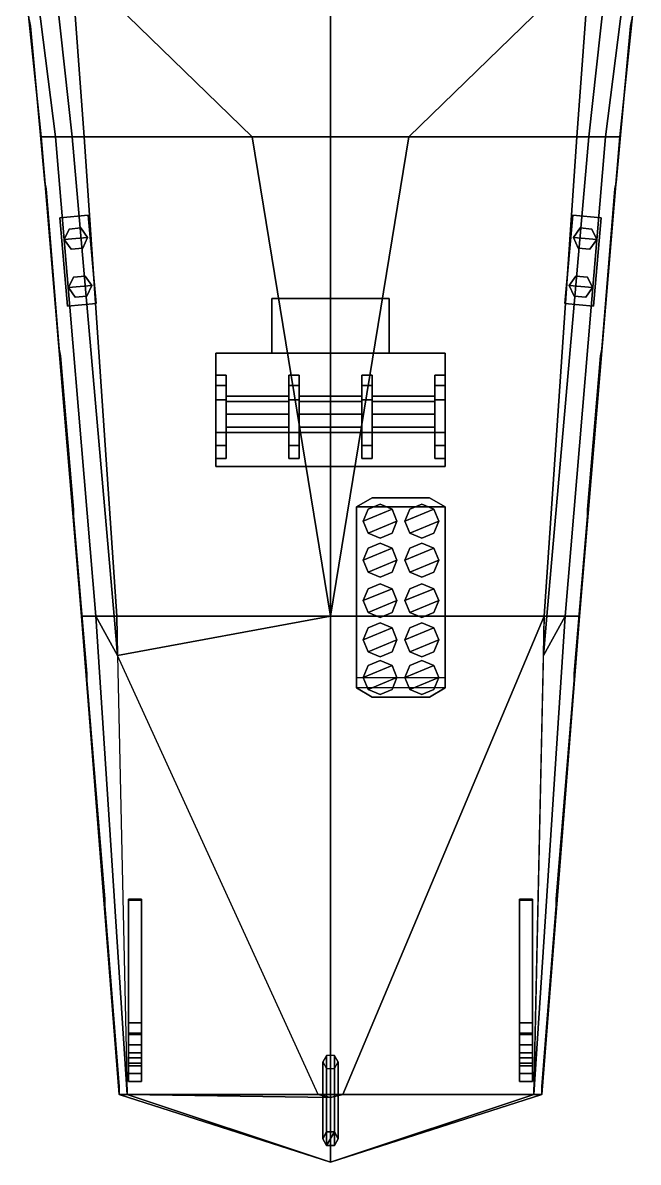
# Model space of a CAD drawing. Header units: millimetres. Extents: x -3 to 2.7, y -37.1 to 19.1.
# Drawn here: x -2.36 to 2.36, y -19.15 to -10.41 of the extents above; entities that cross this region are included whole.
import ezdxf

# ---------------------------------------------------------------- set-up
doc = ezdxf.new("R2010")
doc.units = ezdxf.units.MM
doc.layers.add('railings', color=6, linetype='Continuous')

msp = doc.modelspace()

# ---------------------------------------------------------------- linework, layer by layer
for points in [[(-2.36, -9.93, 1.54), (-2.28, -9.93, 0.87), (-2.11, -11.28, 0.87), (-2.22, -11.28, 1.57)], [(-2.36, -9.93, 1.54), (-2.22, -11.28, 1.57), (2.22, -11.28, 1.57), (2.36, -9.93, 1.54)], [(-2.28, -9.93, 0.87), (-2.1298, -9.93), (-1.9815, -11.28), (-2.11, -11.28, 0.87)], [(-2.1298, -9.93), (-1.99, -9.93, -0.81), (-1.89, -11.28, -0.62), (-1.9815, -11.28)], [(-0.6, -11.28, -1.36), (-1.89, -11.28, -0.62), (-1.99, -9.93, -0.81)], [(0, -11.28, -1.57), (-0.6, -11.28, -1.36), (-1.99, -9.93, -0.81), (0, -9.93, -1.57)], [(0, -9.93, -1.57), (1.99, -9.93, -0.81), (0.6, -11.28, -1.36), (0, -11.28, -1.57)], [(1.99, -9.93, -0.81), (1.99, -9.93, -0.81), (1.89, -11.28, -0.62), (0.6, -11.28, -1.36)], [(1.9815, -11.28), (1.89, -11.28, -0.62), (1.99, -9.93, -0.81), (2.1298, -9.93)], [(2.11, -11.28, 0.87), (1.9815, -11.28), (2.1298, -9.93), (2.28, -9.93, 0.87)], [(2.22, -11.28, 1.57), (2.11, -11.28, 0.87), (2.28, -9.93, 0.87), (2.36, -9.93, 1.54)], [(-2.22, -11.28, 1.57), (-2.11, -11.28, 0.87), (-1.8, -14.96, 0.87), (-1.91, -14.96, 1.62)], [(-2.22, -11.28, 1.57), (-1.91, -14.96, 1.62), (1.91, -14.96, 1.62), (2.22, -11.28, 1.57)], [(-2.11, -11.28, 0.87), (-1.9815, -11.28), (-1.658, -14.96), (-1.8, -14.96, 0.87)], [(-1.9815, -11.28), (-1.89, -11.28, -0.62), (-1.64, -14.96, -0.11), (-1.658, -14.96)], [(0, -14.96, -0.9), (-1.64, -14.96, -0.11), (-1.89, -11.28, -0.62), (-0.6, -11.28, -1.36)], [(0, -14.96, -0.9), (0, -14.96, -0.9), (-0.6, -11.28, -1.36), (0, -11.28, -1.57)], [(0.6, -11.28, -1.36), (1.89, -11.28, -0.62), (1.64, -14.96, -0.11), (0, -14.96, -0.9)], [(0, -11.28, -1.57), (0.6, -11.28, -1.36), (0, -14.96, -0.9)], [(1.658, -14.96), (1.64, -14.96, -0.11), (1.89, -11.28, -0.62), (1.9815, -11.28)], [(1.8, -14.96, 0.87), (1.658, -14.96), (1.9815, -11.28), (2.11, -11.28, 0.87)], [(1.91, -14.96, 1.62), (1.8, -14.96, 0.87), (2.11, -11.28, 0.87), (2.22, -11.28, 1.57)], [(-1.7982, -12.5599, 1.61), (-1.8575, -11.8825, 1.61), (-2.0766, -11.9016, 1.61), (-2.0174, -12.5791, 1.61)], [(-1.8575, -11.8825, 1.61), (-1.8575, -11.8825, 1.54), (-2.0766, -11.9016, 1.54), (-2.0766, -11.9016, 1.61)], [(-1.7982, -12.5599, 1.54), (-1.8575, -11.8825, 1.54), (-1.8575, -11.8825, 1.61), (-1.7982, -12.5599, 1.61)], [(2.0174, -12.5791, 1.61), (2.0766, -11.9016, 1.61), (1.8575, -11.8825, 1.61), (1.7982, -12.5599, 1.61)], [(1.8575, -11.8825, 1.61), (1.8575, -11.8825, 1.54), (1.7982, -12.5599, 1.54), (1.7982, -12.5599, 1.61)], [(2.0766, -11.9016, 1.61), (2.0766, -11.9016, 1.54), (1.8575, -11.8825, 1.54), (1.8575, -11.8825, 1.61)], [(-2.0766, -11.9016, 1.61), (-2.0766, -11.9016, 1.54), (-2.0174, -12.5791, 1.54), (-2.0174, -12.5791, 1.61)], [(-2.0419, -12.0693, 1.8), (-1.8626, -12.0536, 1.8), (-1.9142, -11.9798, 1.8), (-2.0039, -11.9877, 1.8)], [(-1.9142, -11.9798, 1.61), (-2.0039, -11.9877, 1.61), (-2.0039, -11.9877, 1.8), (-1.9142, -11.9798, 1.8)], [(-1.8626, -12.0536, 1.61), (-1.9142, -11.9798, 1.61), (-1.9142, -11.9798, 1.8), (-1.8626, -12.0536, 1.8)], [(1.9142, -11.9798, 1.61), (1.8626, -12.0536, 1.61), (1.8626, -12.0536, 1.8), (1.9142, -11.9798, 1.8)], [(1.8626, -12.0536, 1.8), (2.0419, -12.0693, 1.8), (2.0039, -11.9877, 1.8), (1.9142, -11.9798, 1.8)], [(2.0039, -11.9877, 1.61), (1.9142, -11.9798, 1.61), (1.9142, -11.9798, 1.8), (2.0039, -11.9877, 1.8)], [(2.0174, -12.5791, 1.54), (2.0766, -11.9016, 1.54), (2.0766, -11.9016, 1.61), (2.0174, -12.5791, 1.61)], [(-2.0039, -11.9877, 1.61), (-2.0419, -12.0693, 1.61), (-2.0419, -12.0693, 1.8), (-2.0039, -11.9877, 1.8)], [(-1.9903, -12.143, 1.8), (-1.9006, -12.1351, 1.8), (-1.8626, -12.0536, 1.8), (-2.0419, -12.0693, 1.8)], [(-1.9006, -12.1351, 1.61), (-1.8626, -12.0536, 1.61), (-1.8626, -12.0536, 1.8), (-1.9006, -12.1351, 1.8)], [(1.8626, -12.0536, 1.61), (1.9006, -12.1351, 1.61), (1.9006, -12.1351, 1.8), (1.8626, -12.0536, 1.8)], [(1.9006, -12.1351, 1.8), (1.9903, -12.143, 1.8), (2.0419, -12.0693, 1.8), (1.8626, -12.0536, 1.8)], [(2.0419, -12.0693, 1.61), (2.0039, -11.9877, 1.61), (2.0039, -11.9877, 1.8), (2.0419, -12.0693, 1.8)], [(-2.0419, -12.0693, 1.61), (-1.9903, -12.143, 1.61), (-1.9903, -12.143, 1.8), (-2.0419, -12.0693, 1.8)], [(-1.9903, -12.143, 1.61), (-1.9006, -12.1351, 1.61), (-1.9006, -12.1351, 1.8), (-1.9903, -12.143, 1.8)], [(1.9006, -12.1351, 1.61), (1.9903, -12.143, 1.61), (1.9903, -12.143, 1.8), (1.9006, -12.1351, 1.8)], [(1.9903, -12.143, 1.61), (2.0419, -12.0693, 1.61), (2.0419, -12.0693, 1.8), (1.9903, -12.143, 1.8)], [(-2.0097, -12.4378, 1.8), (-1.8303, -12.4222, 1.8), (-1.882, -12.3484, 1.8), (-1.9716, -12.3563, 1.8)], [(-1.9716, -12.3563, 1.61), (-2.0097, -12.4378, 1.61), (-2.0097, -12.4378, 1.8), (-1.9716, -12.3563, 1.8)], [(-1.882, -12.3484, 1.61), (-1.9716, -12.3563, 1.61), (-1.9716, -12.3563, 1.8), (-1.882, -12.3484, 1.8)], [(-1.8303, -12.4222, 1.61), (-1.882, -12.3484, 1.61), (-1.882, -12.3484, 1.8), (-1.8303, -12.4222, 1.8)], [(1.882, -12.3484, 1.61), (1.8303, -12.4222, 1.61), (1.8303, -12.4222, 1.8), (1.882, -12.3484, 1.8)], [(1.8303, -12.4222, 1.8), (2.0097, -12.4378, 1.8), (1.9716, -12.3563, 1.8), (1.882, -12.3484, 1.8)], [(1.9716, -12.3563, 1.61), (1.882, -12.3484, 1.61), (1.882, -12.3484, 1.8), (1.9716, -12.3563, 1.8)], [(2.0097, -12.4378, 1.61), (1.9716, -12.3563, 1.61), (1.9716, -12.3563, 1.8), (2.0097, -12.4378, 1.8)], [(-1.958, -12.5116, 1.8), (-1.8684, -12.5037, 1.8), (-1.8303, -12.4222, 1.8), (-2.0097, -12.4378, 1.8)], [(-2.0097, -12.4378, 1.61), (-1.958, -12.5116, 1.61), (-1.958, -12.5116, 1.8), (-2.0097, -12.4378, 1.8)], [(-1.958, -12.5116, 1.61), (-1.8684, -12.5037, 1.61), (-1.8684, -12.5037, 1.8), (-1.958, -12.5116, 1.8)], [(-1.8684, -12.5037, 1.61), (-1.8303, -12.4222, 1.61), (-1.8303, -12.4222, 1.8), (-1.8684, -12.5037, 1.8)], [(1.8303, -12.4222, 1.61), (1.8684, -12.5037, 1.61), (1.8684, -12.5037, 1.8), (1.8303, -12.4222, 1.8)], [(1.8684, -12.5037, 1.8), (1.958, -12.5116, 1.8), (2.0097, -12.4378, 1.8), (1.8303, -12.4222, 1.8)], [(1.8684, -12.5037, 1.61), (1.958, -12.5116, 1.61), (1.958, -12.5116, 1.8), (1.8684, -12.5037, 1.8)], [(1.958, -12.5116, 1.61), (2.0097, -12.4378, 1.61), (2.0097, -12.4378, 1.8), (1.958, -12.5116, 1.8)], [(-2.0174, -12.5791, 1.61), (-2.0174, -12.5791, 1.54), (-1.7982, -12.5599, 1.54), (-1.7982, -12.5599, 1.61)], [(-0.45, -12.52, 1.83), (-0.45, -12.52, 1.58), (-0.45, -12.94, 1.59), (-0.45, -12.94, 1.83)], [(0.45, -12.52, 1.83), (0.45, -12.52, 1.58), (-0.45, -12.52, 1.58), (-0.45, -12.52, 1.83)], [(0.45, -12.94, 1.83), (0.45, -12.52, 1.83), (-0.45, -12.52, 1.83), (-0.45, -12.94, 1.83)], [(0.45, -12.94, 1.59), (0.45, -12.52, 1.58), (0.45, -12.52, 1.83), (0.45, -12.94, 1.83)], [(1.7982, -12.5599, 1.61), (1.7982, -12.5599, 1.54), (2.0174, -12.5791, 1.54), (2.0174, -12.5791, 1.61)], [(-0.88, -12.94, 1.83), (-0.88, -12.94, 1.59), (-0.88, -13.81, 1.6), (-0.88, -13.81, 1.83)], [(0.88, -13.81, 1.83), (0.88, -12.94, 1.83), (-0.88, -12.94, 1.83), (-0.88, -13.81, 1.83)], [(-0.45, -12.94, 1.83), (-0.45, -12.94, 1.59), (-0.88, -12.94, 1.59), (-0.88, -12.94, 1.83)], [(0.88, -12.94, 1.83), (0.88, -12.94, 1.59), (0.45, -12.94, 1.59), (0.45, -12.94, 1.83)], [(0.88, -13.81, 1.6), (0.88, -12.94, 1.59), (0.88, -12.94, 1.83), (0.88, -13.81, 1.83)], [(-0.88, -13.11, 2.3), (-0.88, -13.11, 1.83), (-0.88, -13.75, 1.83), (-0.88, -13.75, 2.3)], [(-0.8, -13.11, 2.3), (-0.8, -13.11, 1.83), (-0.88, -13.11, 1.83), (-0.88, -13.11, 2.3)], [(-0.88, -13.19, 2.47), (-0.88, -13.11, 2.3), (-0.88, -13.75, 2.3), (-0.88, -13.65, 2.47)], [(-0.8, -13.19, 2.47), (-0.8, -13.11, 2.3), (-0.88, -13.11, 2.3), (-0.88, -13.19, 2.47)], [(-0.8, -13.75, 1.83), (-0.8, -13.11, 1.83), (-0.8, -13.11, 2.3), (-0.8, -13.75, 2.3)], [(-0.8, -13.75, 2.3), (-0.8, -13.11, 2.3), (-0.8, -13.19, 2.47), (-0.8, -13.65, 2.47)], [(-0.32, -13.11, 2.3), (-0.32, -13.11, 1.83), (-0.32, -13.75, 1.83), (-0.32, -13.75, 2.3)], [(-0.24, -13.11, 2.3), (-0.24, -13.11, 1.83), (-0.32, -13.11, 1.83), (-0.32, -13.11, 2.3)], [(-0.32, -13.19, 2.47), (-0.32, -13.11, 2.3), (-0.32, -13.75, 2.3), (-0.32, -13.65, 2.47)], [(-0.24, -13.19, 2.47), (-0.24, -13.11, 2.3), (-0.32, -13.11, 2.3), (-0.32, -13.19, 2.47)], [(-0.24, -13.75, 1.83), (-0.24, -13.11, 1.83), (-0.24, -13.11, 2.3), (-0.24, -13.75, 2.3)], [(-0.24, -13.75, 2.3), (-0.24, -13.11, 2.3), (-0.24, -13.19, 2.47), (-0.24, -13.65, 2.47)], [(0.32, -13.11, 2.3), (0.32, -13.11, 1.83), (0.24, -13.11, 1.83), (0.24, -13.11, 2.3)], [(0.24, -13.11, 2.3), (0.24, -13.11, 1.83), (0.24, -13.75, 1.83), (0.24, -13.75, 2.3)], [(0.32, -13.19, 2.47), (0.32, -13.11, 2.3), (0.24, -13.11, 2.3), (0.24, -13.19, 2.47)], [(0.24, -13.19, 2.47), (0.24, -13.11, 2.3), (0.24, -13.75, 2.3), (0.24, -13.65, 2.47)], [(0.32, -13.75, 1.83), (0.32, -13.11, 1.83), (0.32, -13.11, 2.3), (0.32, -13.75, 2.3)], [(0.32, -13.75, 2.3), (0.32, -13.11, 2.3), (0.32, -13.19, 2.47), (0.32, -13.65, 2.47)], [(0.8, -13.11, 2.3), (0.8, -13.11, 1.83), (0.8, -13.75, 1.83), (0.8, -13.75, 2.3)], [(0.88, -13.11, 2.3), (0.88, -13.11, 1.83), (0.8, -13.11, 1.83), (0.8, -13.11, 2.3)], [(0.8, -13.19, 2.47), (0.8, -13.11, 2.3), (0.8, -13.75, 2.3), (0.8, -13.65, 2.47)], [(0.88, -13.19, 2.47), (0.88, -13.11, 2.3), (0.8, -13.11, 2.3), (0.8, -13.19, 2.47)], [(0.88, -13.75, 1.83), (0.88, -13.11, 1.83), (0.88, -13.11, 2.3), (0.88, -13.75, 2.3)], [(0.88, -13.75, 2.3), (0.88, -13.11, 2.3), (0.88, -13.19, 2.47), (0.88, -13.65, 2.47)], [(-0.88, -13.19, 2.47), (-0.88, -13.3, 2.56), (-0.8, -13.3, 2.56), (-0.8, -13.19, 2.47)], [(-0.88, -13.65, 2.47), (-0.88, -13.55, 2.56), (-0.88, -13.3, 2.56), (-0.88, -13.19, 2.47)], [(-0.8, -13.3, 2.56), (-0.8, -13.55, 2.56), (-0.8, -13.65, 2.47), (-0.8, -13.19, 2.47)], [(-0.32, -13.65, 2.47), (-0.32, -13.55, 2.56), (-0.32, -13.3, 2.56), (-0.32, -13.19, 2.47)], [(-0.32, -13.19, 2.47), (-0.32, -13.3, 2.56), (-0.24, -13.3, 2.56), (-0.24, -13.19, 2.47)], [(-0.24, -13.3, 2.56), (-0.24, -13.55, 2.56), (-0.24, -13.65, 2.47), (-0.24, -13.19, 2.47)], [(0.24, -13.19, 2.47), (0.24, -13.3, 2.56), (0.32, -13.3, 2.56), (0.32, -13.19, 2.47)], [(0.24, -13.65, 2.47), (0.24, -13.55, 2.56), (0.24, -13.3, 2.56), (0.24, -13.19, 2.47)], [(0.32, -13.3, 2.56), (0.32, -13.55, 2.56), (0.32, -13.65, 2.47), (0.32, -13.19, 2.47)], [(0.8, -13.65, 2.47), (0.8, -13.55, 2.56), (0.8, -13.3, 2.56), (0.8, -13.19, 2.47)], [(0.8, -13.19, 2.47), (0.8, -13.3, 2.56), (0.88, -13.3, 2.56), (0.88, -13.19, 2.47)], [(0.88, -13.3, 2.56), (0.88, -13.55, 2.56), (0.88, -13.65, 2.47), (0.88, -13.19, 2.47)], [(-0.8, -13.27, 2.22), (-0.8, -13.311, 2.319), (-0.32, -13.311, 2.319), (-0.32, -13.27, 2.22)], [(-0.8, -13.311, 2.121), (-0.8, -13.27, 2.22), (-0.32, -13.27, 2.22), (-0.32, -13.311, 2.121)], [(-0.24, -13.27, 2.22), (-0.24, -13.311, 2.319), (0.24, -13.311, 2.319), (0.24, -13.27, 2.22)], [(-0.24, -13.311, 2.121), (-0.24, -13.27, 2.22), (0.24, -13.27, 2.22), (0.24, -13.311, 2.121)], [(0.32, -13.27, 2.22), (0.32, -13.311, 2.319), (0.8, -13.311, 2.319), (0.8, -13.27, 2.22)], [(0.32, -13.311, 2.121), (0.32, -13.27, 2.22), (0.8, -13.27, 2.22), (0.8, -13.311, 2.121)], [(-0.88, -13.3, 2.56), (-0.88, -13.55, 2.56), (-0.8, -13.55, 2.56), (-0.8, -13.3, 2.56)], [(-0.8, -13.311, 2.319), (-0.8, -13.41, 2.36), (-0.32, -13.41, 2.36), (-0.32, -13.311, 2.319)], [(-0.8, -13.41, 2.08), (-0.8, -13.311, 2.121), (-0.32, -13.311, 2.121), (-0.32, -13.41, 2.08)], [(-0.32, -13.3, 2.56), (-0.32, -13.55, 2.56), (-0.24, -13.55, 2.56), (-0.24, -13.3, 2.56)], [(-0.24, -13.311, 2.319), (-0.24, -13.41, 2.36), (0.24, -13.41, 2.36), (0.24, -13.311, 2.319)], [(-0.24, -13.41, 2.08), (-0.24, -13.311, 2.121), (0.24, -13.311, 2.121), (0.24, -13.41, 2.08)], [(0.24, -13.3, 2.56), (0.24, -13.55, 2.56), (0.32, -13.55, 2.56), (0.32, -13.3, 2.56)], [(0.32, -13.311, 2.319), (0.32, -13.41, 2.36), (0.8, -13.41, 2.36), (0.8, -13.311, 2.319)], [(0.32, -13.41, 2.08), (0.32, -13.311, 2.121), (0.8, -13.311, 2.121), (0.8, -13.41, 2.08)], [(0.8, -13.3, 2.56), (0.8, -13.55, 2.56), (0.88, -13.55, 2.56), (0.88, -13.3, 2.56)], [(-0.8, -13.41, 2.36), (-0.8, -13.509, 2.319), (-0.32, -13.509, 2.319), (-0.32, -13.41, 2.36)], [(-0.8, -13.509, 2.121), (-0.8, -13.41, 2.08), (-0.32, -13.41, 2.08), (-0.32, -13.509, 2.121)], [(-0.24, -13.41, 2.36), (-0.24, -13.509, 2.319), (0.24, -13.509, 2.319), (0.24, -13.41, 2.36)], [(-0.24, -13.509, 2.121), (-0.24, -13.41, 2.08), (0.24, -13.41, 2.08), (0.24, -13.509, 2.121)], [(0.32, -13.41, 2.36), (0.32, -13.509, 2.319), (0.8, -13.509, 2.319), (0.8, -13.41, 2.36)], [(0.32, -13.509, 2.121), (0.32, -13.41, 2.08), (0.8, -13.41, 2.08), (0.8, -13.509, 2.121)], [(-0.8, -13.65, 2.47), (-0.8, -13.55, 2.56), (-0.88, -13.55, 2.56), (-0.88, -13.65, 2.47)], [(-0.8, -13.509, 2.319), (-0.8, -13.55, 2.22), (-0.32, -13.55, 2.22), (-0.32, -13.509, 2.319)], [(-0.8, -13.55, 2.22), (-0.8, -13.509, 2.121), (-0.32, -13.509, 2.121), (-0.32, -13.55, 2.22)], [(-0.24, -13.65, 2.47), (-0.24, -13.55, 2.56), (-0.32, -13.55, 2.56), (-0.32, -13.65, 2.47)], [(-0.24, -13.509, 2.319), (-0.24, -13.55, 2.22), (0.24, -13.55, 2.22), (0.24, -13.509, 2.319)], [(-0.24, -13.55, 2.22), (-0.24, -13.509, 2.121), (0.24, -13.509, 2.121), (0.24, -13.55, 2.22)], [(0.32, -13.65, 2.47), (0.32, -13.55, 2.56), (0.24, -13.55, 2.56), (0.24, -13.65, 2.47)], [(0.32, -13.509, 2.319), (0.32, -13.55, 2.22), (0.8, -13.55, 2.22), (0.8, -13.509, 2.319)], [(0.32, -13.55, 2.22), (0.32, -13.509, 2.121), (0.8, -13.509, 2.121), (0.8, -13.55, 2.22)], [(0.88, -13.65, 2.47), (0.88, -13.55, 2.56), (0.8, -13.55, 2.56), (0.8, -13.65, 2.47)], [(-0.88, -13.65, 2.47), (-0.88, -13.75, 2.3), (-0.8, -13.75, 2.3), (-0.8, -13.65, 2.47)], [(-0.32, -13.65, 2.47), (-0.32, -13.75, 2.3), (-0.24, -13.75, 2.3), (-0.24, -13.65, 2.47)], [(0.24, -13.65, 2.47), (0.24, -13.75, 2.3), (0.32, -13.75, 2.3), (0.32, -13.65, 2.47)], [(0.8, -13.65, 2.47), (0.8, -13.75, 2.3), (0.88, -13.75, 2.3), (0.88, -13.65, 2.47)], [(-0.88, -13.75, 2.3), (-0.88, -13.75, 1.83), (-0.8, -13.75, 1.83), (-0.8, -13.75, 2.3)], [(-0.88, -13.81, 1.83), (-0.88, -13.81, 1.6), (0.88, -13.81, 1.6), (0.88, -13.81, 1.83)], [(-0.32, -13.75, 2.3), (-0.32, -13.75, 1.83), (-0.24, -13.75, 1.83), (-0.24, -13.75, 2.3)], [(0.24, -13.75, 2.3), (0.24, -13.75, 1.83), (0.32, -13.75, 1.83), (0.32, -13.75, 2.3)], [(0.8, -13.75, 2.3), (0.8, -13.75, 1.83), (0.88, -13.75, 1.83), (0.88, -13.75, 2.3)], [(0.88, -14.12, 1.8), (0.76, -14.05, 1.8), (0.32, -14.05, 1.8), (0.2, -14.12, 1.8)], [(0.32, -14.05, 1.8), (0.32, -14.05, 1.6), (0.2, -14.12, 1.6), (0.2, -14.12, 1.8)], [(0.76, -14.05, 1.8), (0.76, -14.05, 1.6), (0.32, -14.05, 1.6), (0.32, -14.05, 1.8)], [(0.88, -14.12, 1.6), (0.76, -14.05, 1.6), (0.76, -14.05, 1.8), (0.88, -14.12, 1.8)], [(0.2, -14.12, 1.8), (0.2, -14.12, 1.6), (0.2, -15.51, 1.62), (0.2, -15.51, 1.8)], [(0.88, -15.43, 1.8), (0.88, -14.12, 1.8), (0.2, -14.12, 1.8), (0.2, -15.43, 1.8)], [(0.38, -14.1, 1.93), (0.2881, -14.1381, 1.93), (0.25, -14.23, 1.93), (0.4719, -14.1381, 1.93)], [(0.2881, -14.1381, 1.8), (0.25, -14.23, 1.8), (0.25, -14.23, 1.93), (0.2881, -14.1381, 1.93)], [(0.4719, -14.1381, 1.93), (0.25, -14.23, 1.93), (0.2881, -14.3219, 1.93), (0.51, -14.23, 1.93)], [(0.38, -14.1, 1.8), (0.2881, -14.1381, 1.8), (0.2881, -14.1381, 1.93), (0.38, -14.1, 1.93)], [(0.4719, -14.1381, 1.8), (0.38, -14.1, 1.8), (0.38, -14.1, 1.93), (0.4719, -14.1381, 1.93)], [(0.51, -14.23, 1.8), (0.4719, -14.1381, 1.8), (0.4719, -14.1381, 1.93), (0.51, -14.23, 1.93)], [(0.7, -14.1, 1.93), (0.6081, -14.1381, 1.93), (0.57, -14.23, 1.93), (0.7919, -14.1381, 1.93)], [(0.6081, -14.1381, 1.8), (0.57, -14.23, 1.8), (0.57, -14.23, 1.93), (0.6081, -14.1381, 1.93)], [(0.7919, -14.1381, 1.93), (0.57, -14.23, 1.93), (0.6081, -14.3219, 1.93), (0.83, -14.23, 1.93)], [(0.7, -14.1, 1.8), (0.6081, -14.1381, 1.8), (0.6081, -14.1381, 1.93), (0.7, -14.1, 1.93)], [(0.7919, -14.1381, 1.8), (0.7, -14.1, 1.8), (0.7, -14.1, 1.93), (0.7919, -14.1381, 1.93)], [(0.83, -14.23, 1.8), (0.7919, -14.1381, 1.8), (0.7919, -14.1381, 1.93), (0.83, -14.23, 1.93)], [(0.88, -15.51, 1.62), (0.88, -14.12, 1.6), (0.88, -14.12, 1.8), (0.88, -15.51, 1.8)], [(0.25, -14.23, 1.8), (0.2881, -14.3219, 1.8), (0.2881, -14.3219, 1.93), (0.25, -14.23, 1.93)], [(0.51, -14.23, 1.93), (0.2881, -14.3219, 1.93), (0.38, -14.36, 1.93), (0.4719, -14.3219, 1.93)], [(0.4719, -14.3219, 1.8), (0.51, -14.23, 1.8), (0.51, -14.23, 1.93), (0.4719, -14.3219, 1.93)], [(0.57, -14.23, 1.8), (0.6081, -14.3219, 1.8), (0.6081, -14.3219, 1.93), (0.57, -14.23, 1.93)], [(0.83, -14.23, 1.93), (0.6081, -14.3219, 1.93), (0.7, -14.36, 1.93), (0.7919, -14.3219, 1.93)], [(0.7919, -14.3219, 1.8), (0.83, -14.23, 1.8), (0.83, -14.23, 1.93), (0.7919, -14.3219, 1.93)], [(0.2881, -14.3219, 1.8), (0.38, -14.36, 1.8), (0.38, -14.36, 1.93), (0.2881, -14.3219, 1.93)], [(0.38, -14.36, 1.8), (0.4719, -14.3219, 1.8), (0.4719, -14.3219, 1.93), (0.38, -14.36, 1.93)], [(0.6081, -14.3219, 1.8), (0.7, -14.36, 1.8), (0.7, -14.36, 1.93), (0.6081, -14.3219, 1.93)], [(0.7, -14.36, 1.8), (0.7919, -14.3219, 1.8), (0.7919, -14.3219, 1.93), (0.7, -14.36, 1.93)], [(0.38, -14.4, 1.93), (0.2881, -14.4381, 1.93), (0.25, -14.53, 1.93), (0.4719, -14.4381, 1.93)], [(0.38, -14.4, 1.8), (0.2881, -14.4381, 1.8), (0.2881, -14.4381, 1.93), (0.38, -14.4, 1.93)], [(0.4719, -14.4381, 1.8), (0.38, -14.4, 1.8), (0.38, -14.4, 1.93), (0.4719, -14.4381, 1.93)], [(0.7, -14.4, 1.93), (0.6081, -14.4381, 1.93), (0.57, -14.53, 1.93), (0.7919, -14.4381, 1.93)], [(0.7, -14.4, 1.8), (0.6081, -14.4381, 1.8), (0.6081, -14.4381, 1.93), (0.7, -14.4, 1.93)], [(0.7919, -14.4381, 1.8), (0.7, -14.4, 1.8), (0.7, -14.4, 1.93), (0.7919, -14.4381, 1.93)], [(0.2881, -14.4381, 1.8), (0.25, -14.53, 1.8), (0.25, -14.53, 1.93), (0.2881, -14.4381, 1.93)], [(0.4719, -14.4381, 1.93), (0.25, -14.53, 1.93), (0.2881, -14.6219, 1.93), (0.51, -14.53, 1.93)], [(0.51, -14.53, 1.8), (0.4719, -14.4381, 1.8), (0.4719, -14.4381, 1.93), (0.51, -14.53, 1.93)], [(0.6081, -14.4381, 1.8), (0.57, -14.53, 1.8), (0.57, -14.53, 1.93), (0.6081, -14.4381, 1.93)], [(0.7919, -14.4381, 1.93), (0.57, -14.53, 1.93), (0.6081, -14.6219, 1.93), (0.83, -14.53, 1.93)], [(0.83, -14.53, 1.8), (0.7919, -14.4381, 1.8), (0.7919, -14.4381, 1.93), (0.83, -14.53, 1.93)], [(0.25, -14.53, 1.8), (0.2881, -14.6219, 1.8), (0.2881, -14.6219, 1.93), (0.25, -14.53, 1.93)], [(0.51, -14.53, 1.93), (0.2881, -14.6219, 1.93), (0.38, -14.66, 1.93), (0.4719, -14.6219, 1.93)], [(0.4719, -14.6219, 1.8), (0.51, -14.53, 1.8), (0.51, -14.53, 1.93), (0.4719, -14.6219, 1.93)], [(0.57, -14.53, 1.8), (0.6081, -14.6219, 1.8), (0.6081, -14.6219, 1.93), (0.57, -14.53, 1.93)], [(0.83, -14.53, 1.93), (0.6081, -14.6219, 1.93), (0.7, -14.66, 1.93), (0.7919, -14.6219, 1.93)], [(0.7919, -14.6219, 1.8), (0.83, -14.53, 1.8), (0.83, -14.53, 1.93), (0.7919, -14.6219, 1.93)], [(0.2881, -14.6219, 1.8), (0.38, -14.66, 1.8), (0.38, -14.66, 1.93), (0.2881, -14.6219, 1.93)], [(0.38, -14.66, 1.8), (0.4719, -14.6219, 1.8), (0.4719, -14.6219, 1.93), (0.38, -14.66, 1.93)], [(0.6081, -14.6219, 1.8), (0.7, -14.66, 1.8), (0.7, -14.66, 1.93), (0.6081, -14.6219, 1.93)], [(0.7, -14.66, 1.8), (0.7919, -14.6219, 1.8), (0.7919, -14.6219, 1.93), (0.7, -14.66, 1.93)], [(0.38, -14.71, 1.93), (0.2881, -14.7481, 1.93), (0.25, -14.84, 1.93), (0.4719, -14.7481, 1.93)], [(0.2881, -14.7481, 1.8), (0.25, -14.84, 1.8), (0.25, -14.84, 1.93), (0.2881, -14.7481, 1.93)], [(0.4719, -14.7481, 1.93), (0.25, -14.84, 1.93), (0.2881, -14.9319, 1.93), (0.51, -14.84, 1.93)], [(0.38, -14.71, 1.8), (0.2881, -14.7481, 1.8), (0.2881, -14.7481, 1.93), (0.38, -14.71, 1.93)], [(0.4719, -14.7481, 1.8), (0.38, -14.71, 1.8), (0.38, -14.71, 1.93), (0.4719, -14.7481, 1.93)], [(0.51, -14.84, 1.8), (0.4719, -14.7481, 1.8), (0.4719, -14.7481, 1.93), (0.51, -14.84, 1.93)], [(0.7, -14.71, 1.93), (0.6081, -14.7481, 1.93), (0.57, -14.84, 1.93), (0.7919, -14.7481, 1.93)], [(0.6081, -14.7481, 1.8), (0.57, -14.84, 1.8), (0.57, -14.84, 1.93), (0.6081, -14.7481, 1.93)], [(0.7919, -14.7481, 1.93), (0.57, -14.84, 1.93), (0.6081, -14.9319, 1.93), (0.83, -14.84, 1.93)], [(0.7, -14.71, 1.8), (0.6081, -14.7481, 1.8), (0.6081, -14.7481, 1.93), (0.7, -14.71, 1.93)], [(0.7919, -14.7481, 1.8), (0.7, -14.71, 1.8), (0.7, -14.71, 1.93), (0.7919, -14.7481, 1.93)], [(0.83, -14.84, 1.8), (0.7919, -14.7481, 1.8), (0.7919, -14.7481, 1.93), (0.83, -14.84, 1.93)], [(0.25, -14.84, 1.8), (0.2881, -14.9319, 1.8), (0.2881, -14.9319, 1.93), (0.25, -14.84, 1.93)], [(0.51, -14.84, 1.93), (0.2881, -14.9319, 1.93), (0.38, -14.97, 1.93), (0.4719, -14.9319, 1.93)], [(0.4719, -14.9319, 1.8), (0.51, -14.84, 1.8), (0.51, -14.84, 1.93), (0.4719, -14.9319, 1.93)], [(0.57, -14.84, 1.8), (0.6081, -14.9319, 1.8), (0.6081, -14.9319, 1.93), (0.57, -14.84, 1.93)], [(0.83, -14.84, 1.93), (0.6081, -14.9319, 1.93), (0.7, -14.97, 1.93), (0.7919, -14.9319, 1.93)], [(0.7919, -14.9319, 1.8), (0.83, -14.84, 1.8), (0.83, -14.84, 1.93), (0.7919, -14.9319, 1.93)], [(0.2881, -14.9319, 1.8), (0.38, -14.97, 1.8), (0.38, -14.97, 1.93), (0.2881, -14.9319, 1.93)], [(0.38, -14.97, 1.8), (0.4719, -14.9319, 1.8), (0.4719, -14.9319, 1.93), (0.38, -14.97, 1.93)], [(0.6081, -14.9319, 1.8), (0.7, -14.97, 1.8), (0.7, -14.97, 1.93), (0.6081, -14.9319, 1.93)], [(0.7, -14.97, 1.8), (0.7919, -14.9319, 1.8), (0.7919, -14.9319, 1.93), (0.7, -14.97, 1.93)], [(-1.91, -14.96, 1.62), (-1.8, -14.96, 0.87), (-1.56, -18.63, 1.31), (-1.62, -18.63, 1.64)], [(-1.91, -14.96, 1.62), (-1.62, -18.63, 1.64), (1.62, -18.63, 1.64), (1.91, -14.96, 1.62)], [(-1.8, -14.96, 0.87), (-1.6334, -15.2613), (-1.56, -18.63, 1.23), (-1.56, -18.63, 1.31)], [(-1.8, -14.96, 0.87), (-1.658, -14.96), (-1.6334, -15.2613)], [(-1.658, -14.96), (-1.64, -14.96, -0.11), (-1.6334, -15.2613)], [(0.38, -15.01, 1.93), (0.2881, -15.0481, 1.93), (0.25, -15.14, 1.93), (0.4719, -15.0481, 1.93)], [(0.38, -15.01, 1.8), (0.2881, -15.0481, 1.8), (0.2881, -15.0481, 1.93), (0.38, -15.01, 1.93)], [(0.4719, -15.0481, 1.8), (0.38, -15.01, 1.8), (0.38, -15.01, 1.93), (0.4719, -15.0481, 1.93)], [(0.7, -15.01, 1.93), (0.6081, -15.0481, 1.93), (0.57, -15.14, 1.93), (0.7919, -15.0481, 1.93)], [(0.7, -15.01, 1.8), (0.6081, -15.0481, 1.8), (0.6081, -15.0481, 1.93), (0.7, -15.01, 1.93)], [(0.7919, -15.0481, 1.8), (0.7, -15.01, 1.8), (0.7, -15.01, 1.93), (0.7919, -15.0481, 1.93)], [(1.62, -18.63, 1.64), (1.56, -18.63, 1.31), (1.8, -14.96, 0.87), (1.91, -14.96, 1.62)], [(1.56, -18.63, 1.31), (1.56, -18.63, 1.23), (1.6334, -15.2613), (1.8, -14.96, 0.87)], [(1.6334, -15.2613), (1.6334, -15.2613), (1.658, -14.96), (1.8, -14.96, 0.87)], [(1.6334, -15.2613), (1.6334, -15.2613), (1.64, -14.96, -0.11), (1.658, -14.96)], [(0.2881, -15.0481, 1.8), (0.25, -15.14, 1.8), (0.25, -15.14, 1.93), (0.2881, -15.0481, 1.93)], [(0.4719, -15.0481, 1.93), (0.25, -15.14, 1.93), (0.2881, -15.2319, 1.93), (0.51, -15.14, 1.93)], [(0.51, -15.14, 1.8), (0.4719, -15.0481, 1.8), (0.4719, -15.0481, 1.93), (0.51, -15.14, 1.93)], [(0.6081, -15.0481, 1.8), (0.57, -15.14, 1.8), (0.57, -15.14, 1.93), (0.6081, -15.0481, 1.93)], [(0.7919, -15.0481, 1.93), (0.57, -15.14, 1.93), (0.6081, -15.2319, 1.93), (0.83, -15.14, 1.93)], [(0.83, -15.14, 1.8), (0.7919, -15.0481, 1.8), (0.7919, -15.0481, 1.93), (0.83, -15.14, 1.93)], [(0.25, -15.14, 1.8), (0.2881, -15.2319, 1.8), (0.2881, -15.2319, 1.93), (0.25, -15.14, 1.93)], [(0.51, -15.14, 1.93), (0.2881, -15.2319, 1.93), (0.38, -15.27, 1.93), (0.4719, -15.2319, 1.93)], [(0.4719, -15.2319, 1.8), (0.51, -15.14, 1.8), (0.51, -15.14, 1.93), (0.4719, -15.2319, 1.93)], [(0.57, -15.14, 1.8), (0.6081, -15.2319, 1.8), (0.6081, -15.2319, 1.93), (0.57, -15.14, 1.93)], [(0.83, -15.14, 1.93), (0.6081, -15.2319, 1.93), (0.7, -15.27, 1.93), (0.7919, -15.2319, 1.93)], [(0.7919, -15.2319, 1.8), (0.83, -15.14, 1.8), (0.83, -15.14, 1.93), (0.7919, -15.2319, 1.93)], [(0.38, -15.3, 1.93), (0.2881, -15.3381, 1.93), (0.25, -15.43, 1.93), (0.4719, -15.3381, 1.93)], [(0.2881, -15.2319, 1.8), (0.38, -15.27, 1.8), (0.38, -15.27, 1.93), (0.2881, -15.2319, 1.93)], [(0.38, -15.3, 1.8), (0.2881, -15.3381, 1.8), (0.2881, -15.3381, 1.93), (0.38, -15.3, 1.93)], [(0.38, -15.27, 1.8), (0.4719, -15.2319, 1.8), (0.4719, -15.2319, 1.93), (0.38, -15.27, 1.93)], [(0.4719, -15.3381, 1.8), (0.38, -15.3, 1.8), (0.38, -15.3, 1.93), (0.4719, -15.3381, 1.93)], [(0.7, -15.3, 1.93), (0.6081, -15.3381, 1.93), (0.57, -15.43, 1.93), (0.7919, -15.3381, 1.93)], [(0.6081, -15.2319, 1.8), (0.7, -15.27, 1.8), (0.7, -15.27, 1.93), (0.6081, -15.2319, 1.93)], [(0.7, -15.3, 1.8), (0.6081, -15.3381, 1.8), (0.6081, -15.3381, 1.93), (0.7, -15.3, 1.93)], [(0.7, -15.27, 1.8), (0.7919, -15.2319, 1.8), (0.7919, -15.2319, 1.93), (0.7, -15.27, 1.93)], [(0.7919, -15.3381, 1.8), (0.7, -15.3, 1.8), (0.7, -15.3, 1.93), (0.7919, -15.3381, 1.93)], [(0.2881, -15.3381, 1.8), (0.25, -15.43, 1.8), (0.25, -15.43, 1.93), (0.2881, -15.3381, 1.93)], [(0.4719, -15.3381, 1.93), (0.25, -15.43, 1.93), (0.2881, -15.5219, 1.93), (0.51, -15.43, 1.93)], [(0.51, -15.43, 1.8), (0.4719, -15.3381, 1.8), (0.4719, -15.3381, 1.93), (0.51, -15.43, 1.93)], [(0.6081, -15.3381, 1.8), (0.57, -15.43, 1.8), (0.57, -15.43, 1.93), (0.6081, -15.3381, 1.93)], [(0.7919, -15.3381, 1.93), (0.57, -15.43, 1.93), (0.6081, -15.5219, 1.93), (0.83, -15.43, 1.93)], [(0.83, -15.43, 1.8), (0.7919, -15.3381, 1.8), (0.7919, -15.3381, 1.93), (0.83, -15.43, 1.93)], [(0.25, -15.43, 1.8), (0.2881, -15.5219, 1.8), (0.2881, -15.5219, 1.93), (0.25, -15.43, 1.93)], [(0.51, -15.43, 1.93), (0.2881, -15.5219, 1.93), (0.38, -15.56, 1.93), (0.4719, -15.5219, 1.93)], [(0.4719, -15.5219, 1.8), (0.51, -15.43, 1.8), (0.51, -15.43, 1.93), (0.4719, -15.5219, 1.93)], [(0.57, -15.43, 1.8), (0.6081, -15.5219, 1.8), (0.6081, -15.5219, 1.93), (0.57, -15.43, 1.93)], [(0.83, -15.43, 1.93), (0.6081, -15.5219, 1.93), (0.7, -15.56, 1.93), (0.7919, -15.5219, 1.93)], [(0.7919, -15.5219, 1.8), (0.83, -15.43, 1.8), (0.83, -15.43, 1.93), (0.7919, -15.5219, 1.93)], [(0.2, -15.51, 1.8), (0.32, -15.58, 1.8), (0.76, -15.58, 1.8), (0.88, -15.51, 1.8)], [(0.2, -15.51, 1.62), (0.32, -15.58, 1.62), (0.32, -15.58, 1.8), (0.2, -15.51, 1.8)], [(0.2881, -15.5219, 1.8), (0.38, -15.56, 1.8), (0.38, -15.56, 1.93), (0.2881, -15.5219, 1.93)], [(0.38, -15.56, 1.8), (0.4719, -15.5219, 1.8), (0.4719, -15.5219, 1.93), (0.38, -15.56, 1.93)], [(0.6081, -15.5219, 1.8), (0.7, -15.56, 1.8), (0.7, -15.56, 1.93), (0.6081, -15.5219, 1.93)], [(0.7, -15.56, 1.8), (0.7919, -15.5219, 1.8), (0.7919, -15.5219, 1.93), (0.7, -15.56, 1.93)], [(0.76, -15.58, 1.8), (0.76, -15.58, 1.62), (0.88, -15.51, 1.62), (0.88, -15.51, 1.8)], [(0.32, -15.58, 1.8), (0.32, -15.58, 1.62), (0.76, -15.58, 1.62), (0.76, -15.58, 1.8)], [(-1.55, -18.08, 3.9), (-1.55, -18.17, 3.93), (-1.55, -17.14, 4.45), (-1.55, -17.13, 4.41)], [(-1.55, -17.13, 4.41), (-1.55, -17.14, 4.45), (-1.45, -17.14, 4.45), (-1.45, -17.13, 4.41)], [(-1.45, -17.13, 4.41), (-1.45, -18.08, 3.9), (-1.55, -18.08, 3.9), (-1.55, -17.13, 4.41)], [(-1.55, -17.14, 4.45), (-1.55, -18.17, 3.93), (-1.45, -18.17, 3.93), (-1.45, -17.14, 4.45)], [(-1.45, -17.14, 4.45), (-1.45, -18.17, 3.93), (-1.45, -18.08, 3.9), (-1.45, -17.13, 4.41)], [(1.45, -18.08, 3.9), (1.45, -18.17, 3.93), (1.45, -17.14, 4.45), (1.45, -17.13, 4.41)], [(1.55, -17.13, 4.41), (1.55, -18.08, 3.9), (1.45, -18.08, 3.9), (1.45, -17.13, 4.41)], [(1.45, -17.13, 4.41), (1.45, -17.14, 4.45), (1.55, -17.14, 4.45), (1.55, -17.13, 4.41)], [(1.45, -17.14, 4.45), (1.45, -18.17, 3.93), (1.55, -18.17, 3.93), (1.55, -17.14, 4.45)], [(1.55, -17.14, 4.45), (1.55, -18.17, 3.93), (1.55, -18.08, 3.9), (1.55, -17.13, 4.41)], [(-1.55, -18.16, 3.85), (-1.55, -18.25, 3.88), (-1.55, -18.17, 3.93), (-1.55, -18.08, 3.9)], [(-1.45, -18.08, 3.9), (-1.45, -18.16, 3.85), (-1.55, -18.16, 3.85), (-1.55, -18.08, 3.9)], [(-1.45, -18.17, 3.93), (-1.45, -18.25, 3.88), (-1.45, -18.16, 3.85), (-1.45, -18.08, 3.9)], [(1.45, -18.16, 3.85), (1.45, -18.25, 3.88), (1.45, -18.17, 3.93), (1.45, -18.08, 3.9)], [(1.55, -18.08, 3.9), (1.55, -18.16, 3.85), (1.45, -18.16, 3.85), (1.45, -18.08, 3.9)], [(1.55, -18.17, 3.93), (1.55, -18.25, 3.88), (1.55, -18.16, 3.85), (1.55, -18.08, 3.9)], [(-1.45, -18.16, 3.85), (-1.45, -18.31, 3.68), (-1.55, -18.31, 3.68), (-1.55, -18.16, 3.85)], [(-1.55, -18.31, 3.68), (-1.55, -18.39, 3.74), (-1.55, -18.25, 3.88), (-1.55, -18.16, 3.85)], [(-1.55, -18.17, 3.93), (-1.55, -18.25, 3.88), (-1.45, -18.25, 3.88), (-1.45, -18.17, 3.93)], [(-1.45, -18.25, 3.88), (-1.45, -18.39, 3.74), (-1.45, -18.31, 3.68), (-1.45, -18.16, 3.85)], [(1.45, -18.31, 3.68), (1.45, -18.39, 3.74), (1.45, -18.25, 3.88), (1.45, -18.16, 3.85)], [(1.55, -18.16, 3.85), (1.55, -18.31, 3.68), (1.45, -18.31, 3.68), (1.45, -18.16, 3.85)], [(1.45, -18.17, 3.93), (1.45, -18.25, 3.88), (1.55, -18.25, 3.88), (1.55, -18.17, 3.93)], [(1.55, -18.25, 3.88), (1.55, -18.39, 3.74), (1.55, -18.31, 3.68), (1.55, -18.16, 3.85)], [(-1.55, -18.25, 3.88), (-1.55, -18.39, 3.74), (-1.45, -18.39, 3.74), (-1.45, -18.25, 3.88)], [(1.45, -18.25, 3.88), (1.45, -18.39, 3.74), (1.55, -18.39, 3.74), (1.55, -18.25, 3.88)], [(-1.45, -18.31, 3.68), (-1.45, -18.35, 3.61), (-1.55, -18.35, 3.61), (-1.55, -18.31, 3.68)], [(-1.55, -18.35, 3.61), (-1.55, -18.47, 3.61), (-1.55, -18.39, 3.74), (-1.55, -18.31, 3.68)], [(-1.45, -18.35, 3.61), (-1.45, -18.41, 3.39), (-1.55, -18.41, 3.39), (-1.55, -18.35, 3.61)], [(-1.55, -18.41, 3.39), (-1.55, -18.53, 3.39), (-1.55, -18.47, 3.61), (-1.55, -18.35, 3.61)], [(-1.45, -18.39, 3.74), (-1.45, -18.47, 3.61), (-1.45, -18.35, 3.61), (-1.45, -18.31, 3.68)], [(-1.45, -18.47, 3.61), (-1.45, -18.53, 3.39), (-1.45, -18.41, 3.39), (-1.45, -18.35, 3.61)], [(-0.03, -18.33, 1.63), (-0.06, -18.38, 1.63), (-0.06, -18.97, 4.54), (-0.03, -18.918, 4.54)], [(0.03, -18.33, 1.63), (-0.03, -18.33, 1.63), (-0.03, -18.918, 4.54), (0.03, -18.918, 4.54)], [(0.06, -18.38, 1.63), (0.03, -18.33, 1.63), (0.03, -18.918, 4.54), (0.06, -18.97, 4.54)], [(1.45, -18.35, 3.61), (1.45, -18.47, 3.61), (1.45, -18.39, 3.74), (1.45, -18.31, 3.68)], [(1.55, -18.31, 3.68), (1.55, -18.35, 3.61), (1.45, -18.35, 3.61), (1.45, -18.31, 3.68)], [(1.45, -18.41, 3.39), (1.45, -18.53, 3.39), (1.45, -18.47, 3.61), (1.45, -18.35, 3.61)], [(1.55, -18.35, 3.61), (1.55, -18.41, 3.39), (1.45, -18.41, 3.39), (1.45, -18.35, 3.61)], [(1.55, -18.39, 3.74), (1.55, -18.47, 3.61), (1.55, -18.35, 3.61), (1.55, -18.31, 3.68)], [(1.55, -18.47, 3.61), (1.55, -18.53, 3.39), (1.55, -18.41, 3.39), (1.55, -18.35, 3.61)], [(-1.55, -18.39, 3.74), (-1.55, -18.47, 3.61), (-1.45, -18.47, 3.61), (-1.45, -18.39, 3.74)], [(-1.55, -18.41, 1.63), (-1.55, -18.53, 1.63), (-1.55, -18.53, 3.39), (-1.55, -18.41, 3.39)], [(-1.45, -18.41, 3.39), (-1.45, -18.41, 1.63), (-1.55, -18.41, 1.63), (-1.55, -18.41, 3.39)], [(-1.45, -18.53, 3.39), (-1.45, -18.53, 1.63), (-1.45, -18.41, 1.63), (-1.45, -18.41, 3.39)], [(-0.06, -18.38, 1.63), (-0.03, -18.43, 1.63), (-0.03, -19.022, 4.54), (-0.06, -18.97, 4.54)], [(-0.03, -18.43, 1.63), (0.03, -18.43, 1.63), (0.03, -19.022, 4.54), (-0.03, -19.022, 4.54)], [(0.03, -18.43, 1.63), (0.06, -18.38, 1.63), (0.06, -18.97, 4.54), (0.03, -19.022, 4.54)], [(1.45, -18.39, 3.74), (1.45, -18.47, 3.61), (1.55, -18.47, 3.61), (1.55, -18.39, 3.74)], [(1.45, -18.41, 1.63), (1.45, -18.53, 1.63), (1.45, -18.53, 3.39), (1.45, -18.41, 3.39)], [(1.55, -18.41, 3.39), (1.55, -18.41, 1.63), (1.45, -18.41, 1.63), (1.45, -18.41, 3.39)], [(1.55, -18.53, 3.39), (1.55, -18.53, 1.63), (1.55, -18.41, 1.63), (1.55, -18.41, 3.39)], [(-1.55, -18.47, 3.61), (-1.55, -18.53, 3.39), (-1.45, -18.53, 3.39), (-1.45, -18.47, 3.61)], [(-1.55, -18.53, 3.39), (-1.55, -18.53, 1.63), (-1.45, -18.53, 1.63), (-1.45, -18.53, 3.39)], [(1.45, -18.47, 3.61), (1.45, -18.53, 3.39), (1.55, -18.53, 3.39), (1.55, -18.47, 3.61)], [(1.45, -18.53, 3.39), (1.45, -18.53, 1.63), (1.55, -18.53, 1.63), (1.55, -18.53, 3.39)], [(-1.62, -18.63, 1.64), (-1.56, -18.63, 1.31), (0, -19.15, 1.62)], [(-1.62, -18.63, 1.64), (0, -19.15, 1.62), (0, -19.15, 1.62), (1.62, -18.63, 1.64)], [(0, -19.15, 1.62), (0, -19.15, 1.62), (-1.56, -18.63, 1.23), (0, -18.6545)], [(-1.56, -18.63, 1.31), (-1.56, -18.63, 1.23), (0, -19.15, 1.62)], [(0, -18.6545), (0, -18.6545), (-1.56, -18.63, 1.23), (-0.0953, -18.63)], [(0, -19.15, 1.62), (0, -19.15, 1.62), (1.56, -18.63, 1.23), (1.56, -18.63, 1.31)], [(0, -19.15, 1.62), (0, -19.15, 1.62), (1.56, -18.63, 1.31), (1.62, -18.63, 1.64)], [(0, -19.15, 1.62), (0, -18.6545), (0.0953, -18.63), (1.56, -18.63, 1.23)], [(-0.03, -19.022, 4.54), (0.03, -18.918, 4.54), (-0.03, -18.918, 4.54), (-0.06, -18.97, 4.54)], [(0.03, -19.022, 4.54), (0.06, -18.97, 4.54), (0.03, -18.918, 4.54), (-0.03, -19.022, 4.54)]]:
    msp.add_3dface(points)
at = {"color": 4}
for points in [[(0, -14.96, -0.9), (-1.6334, -15.2613), (-1.64, -14.96, -0.11), (0, -14.96, -0.9)], [(0, -18.63, -0.08), (-0.0953, -18.63), (-1.6334, -15.2613), (0, -14.96, -0.9)], [(0, -14.96, -0.9), (1.64, -14.96, -0.11), (0.0953, -18.63), (0, -18.63, -0.08)], [(1.64, -14.96, -0.11), (1.64, -14.96, -0.11), (1.56, -18.63, 1.23), (0.0953, -18.63)], [(0, -18.6545), (0, -18.6545), (-0.0953, -18.63), (0, -18.63, -0.08)], [(0, -18.63, -0.08), (0.0953, -18.63), (0, -18.6545)]]:
    msp.add_3dface(points, dxfattribs=at)
at = {"layer": 'railings'}
for points in [[(-2.3, -10.43, 1.55), (-2.31, -10.38, 1.55), (-2.31, -10.38, 2.43), (-2.3, -10.43, 2.43)], [(-2.3, -10.43, 2.43), (-2.31, -10.38, 2.43), (-2.31, -10.38, 1.55), (-2.3, -10.43, 1.55)], [(2.3, -10.43, 1.55), (2.31, -10.38, 1.55), (2.31, -10.38, 2.43), (2.3, -10.43, 2.43)], [(2.3, -10.43, 2.43), (2.31, -10.38, 2.43), (2.31, -10.38, 1.55), (2.3, -10.43, 1.55)], [(-2.19, -11.63, 2.41), (-2.19, -11.63, 2.46), (-2.3, -10.43, 2.43), (-2.3, -10.43, 2.38)], [(-2.3, -10.43, 2.38), (-2.3, -10.43, 2.43), (-2.19, -11.63, 2.46), (-2.19, -11.63, 2.41)], [(-2.19, -11.63, 1.91), (-2.19, -11.63, 1.96), (-2.3, -10.43, 1.93), (-2.3, -10.43, 1.88)], [(-2.3, -10.43, 1.88), (-2.3, -10.43, 1.93), (-2.19, -11.63, 1.96), (-2.19, -11.63, 1.91)], [(2.19, -11.63, 2.41), (2.19, -11.63, 2.46), (2.3, -10.43, 2.43), (2.3, -10.43, 2.38)], [(2.3, -10.43, 2.38), (2.3, -10.43, 2.43), (2.19, -11.63, 2.46), (2.19, -11.63, 2.41)], [(2.3, -10.43, 1.88), (2.3, -10.43, 1.93), (2.19, -11.63, 1.96), (2.19, -11.63, 1.91)], [(2.19, -11.63, 1.91), (2.19, -11.63, 1.96), (2.3, -10.43, 1.93), (2.3, -10.43, 1.88)], [(-2.18, -11.68, 1.57), (-2.19, -11.63, 1.57), (-2.19, -11.63, 2.46), (-2.18, -11.68, 2.46)], [(-2.18, -11.68, 2.46), (-2.19, -11.63, 2.46), (-2.19, -11.63, 1.57), (-2.18, -11.68, 1.57)], [(2.18, -11.68, 2.46), (2.19, -11.63, 2.46), (2.19, -11.63, 1.57), (2.18, -11.68, 1.57)], [(2.18, -11.68, 1.57), (2.19, -11.63, 1.57), (2.19, -11.63, 2.46), (2.18, -11.68, 2.46)], [(-2.18, -11.68, 2.41), (-2.18, -11.68, 2.46), (-2.08, -12.91, 2.49), (-2.08, -12.91, 2.44)], [(-2.08, -12.91, 2.44), (-2.08, -12.91, 2.49), (-2.18, -11.68, 2.46), (-2.18, -11.68, 2.41)], [(-2.08, -12.91, 1.94), (-2.08, -12.91, 1.99), (-2.18, -11.68, 1.96), (-2.18, -11.68, 1.91)], [(-2.18, -11.68, 1.91), (-2.18, -11.68, 1.96), (-2.08, -12.91, 1.99), (-2.08, -12.91, 1.94)], [(2.08, -12.91, 2.44), (2.08, -12.91, 2.49), (2.18, -11.68, 2.46), (2.18, -11.68, 2.41)], [(2.18, -11.68, 2.41), (2.18, -11.68, 2.46), (2.08, -12.91, 2.49), (2.08, -12.91, 2.44)], [(2.18, -11.68, 1.91), (2.18, -11.68, 1.96), (2.08, -12.91, 1.99), (2.08, -12.91, 1.94)], [(2.08, -12.91, 1.94), (2.08, -12.91, 1.99), (2.18, -11.68, 1.96), (2.18, -11.68, 1.91)], [(-2.07, -12.96, 1.59), (-2.08, -12.91, 1.59), (-2.08, -12.91, 2.49), (-2.07, -12.96, 2.49)], [(-2.07, -12.96, 2.49), (-2.08, -12.91, 2.49), (-2.08, -12.91, 1.59), (-2.07, -12.96, 1.59)], [(2.07, -12.96, 2.49), (2.08, -12.91, 2.49), (2.08, -12.91, 1.59), (2.07, -12.96, 1.59)], [(2.07, -12.96, 1.59), (2.08, -12.91, 1.59), (2.08, -12.91, 2.49), (2.07, -12.96, 2.49)], [(-2.07, -12.96, 2.44), (-2.07, -12.96, 2.49), (-1.97, -14.14, 2.5), (-1.97, -14.14, 2.45)], [(-1.97, -14.14, 2.45), (-1.97, -14.14, 2.5), (-2.07, -12.96, 2.49), (-2.07, -12.96, 2.44)], [(-1.97, -14.14, 1.95), (-1.97, -14.14, 2), (-2.07, -12.96, 1.99), (-2.07, -12.96, 1.94)], [(-2.07, -12.96, 1.94), (-2.07, -12.96, 1.99), (-1.97, -14.14, 2), (-1.97, -14.14, 1.95)], [(1.97, -14.14, 2.45), (1.97, -14.14, 2.5), (2.07, -12.96, 2.49), (2.07, -12.96, 2.44)], [(2.07, -12.96, 2.44), (2.07, -12.96, 2.49), (1.97, -14.14, 2.5), (1.97, -14.14, 2.45)], [(2.07, -12.96, 1.94), (2.07, -12.96, 1.99), (1.97, -14.14, 2), (1.97, -14.14, 1.95)], [(1.97, -14.14, 1.95), (1.97, -14.14, 2), (2.07, -12.96, 1.99), (2.07, -12.96, 1.94)], [(-1.97, -14.19, 1.6), (-1.97, -14.14, 1.6), (-1.97, -14.14, 2.5), (-1.97, -14.19, 2.5)], [(-1.97, -14.19, 2.5), (-1.97, -14.14, 2.5), (-1.97, -14.14, 1.6), (-1.97, -14.19, 1.6)], [(1.97, -14.19, 1.6), (1.97, -14.14, 1.6), (1.97, -14.14, 2.5), (1.97, -14.19, 2.5)], [(1.97, -14.19, 2.5), (1.97, -14.14, 2.5), (1.97, -14.14, 1.6), (1.97, -14.19, 1.6)], [(-1.87, -15.4, 2.53), (-1.87, -15.4, 2.58), (-1.97, -14.19, 2.5), (-1.97, -14.19, 2.45)], [(-1.97, -14.19, 2.45), (-1.97, -14.19, 2.5), (-1.87, -15.4, 2.58), (-1.87, -15.4, 2.53)], [(-1.97, -14.19, 1.95), (-1.97, -14.19, 2), (-1.87, -15.4, 2.08), (-1.87, -15.4, 2.03)], [(-1.87, -15.4, 2.03), (-1.87, -15.4, 2.08), (-1.97, -14.19, 2), (-1.97, -14.19, 1.95)], [(1.97, -14.19, 2.45), (1.97, -14.19, 2.5), (1.87, -15.4, 2.58), (1.87, -15.4, 2.53)], [(1.87, -15.4, 2.53), (1.87, -15.4, 2.58), (1.97, -14.19, 2.5), (1.97, -14.19, 2.45)], [(1.87, -15.4, 2.03), (1.87, -15.4, 2.08), (1.97, -14.19, 2), (1.97, -14.19, 1.95)], [(1.97, -14.19, 1.95), (1.97, -14.19, 2), (1.87, -15.4, 2.08), (1.87, -15.4, 2.03)], [(-1.87, -15.45, 1.62), (-1.87, -15.4, 1.62), (-1.87, -15.4, 2.58), (-1.87, -15.45, 2.58)], [(-1.87, -15.45, 2.58), (-1.87, -15.4, 2.58), (-1.87, -15.4, 1.62), (-1.87, -15.45, 1.62)], [(-1.73, -17.13, 2.54), (-1.73, -17.13, 2.59), (-1.87, -15.45, 2.58), (-1.87, -15.45, 2.53)], [(-1.87, -15.45, 2.53), (-1.87, -15.45, 2.58), (-1.73, -17.13, 2.59), (-1.73, -17.13, 2.54)], [(-1.87, -15.45, 2.03), (-1.87, -15.45, 2.08), (-1.73, -17.13, 2.09), (-1.73, -17.13, 2.04)], [(-1.73, -17.13, 2.04), (-1.73, -17.13, 2.09), (-1.87, -15.45, 2.08), (-1.87, -15.45, 2.03)], [(1.87, -15.45, 2.53), (1.87, -15.45, 2.58), (1.73, -17.13, 2.59), (1.73, -17.13, 2.54)], [(1.73, -17.13, 2.54), (1.73, -17.13, 2.59), (1.87, -15.45, 2.58), (1.87, -15.45, 2.53)], [(1.73, -17.13, 2.04), (1.73, -17.13, 2.09), (1.87, -15.45, 2.08), (1.87, -15.45, 2.03)], [(1.87, -15.45, 2.03), (1.87, -15.45, 2.08), (1.73, -17.13, 2.09), (1.73, -17.13, 2.04)], [(1.87, -15.45, 2.58), (1.87, -15.4, 2.58), (1.87, -15.4, 1.62), (1.87, -15.45, 1.62)], [(1.87, -15.45, 1.62), (1.87, -15.4, 1.62), (1.87, -15.4, 2.58), (1.87, -15.45, 2.58)], [(-1.73, -17.18, 2.59), (-1.73, -17.13, 2.59), (-1.73, -17.13, 1.63), (-1.73, -17.18, 1.63)], [(-1.73, -17.18, 1.63), (-1.73, -17.13, 1.63), (-1.73, -17.13, 2.59), (-1.73, -17.18, 2.59)], [(1.73, -17.18, 2.59), (1.73, -17.13, 2.59), (1.73, -17.13, 1.63), (1.73, -17.18, 1.63)], [(1.73, -17.18, 1.63), (1.73, -17.13, 1.63), (1.73, -17.13, 2.59), (1.73, -17.18, 2.59)], [(-1.62, -18.57, 2.54), (-1.62, -18.57, 2.59), (-1.73, -17.18, 2.59), (-1.73, -17.18, 2.54)], [(-1.73, -17.18, 2.54), (-1.73, -17.18, 2.59), (-1.62, -18.57, 2.59), (-1.62, -18.57, 2.54)], [(-1.73, -17.18, 2.04), (-1.73, -17.18, 2.09), (-1.62, -18.57, 2.09), (-1.62, -18.57, 2.04)], [(-1.62, -18.57, 2.04), (-1.62, -18.57, 2.09), (-1.73, -17.18, 2.09), (-1.73, -17.18, 2.04)], [(1.73, -17.18, 2.54), (1.73, -17.18, 2.59), (1.62, -18.57, 2.59), (1.62, -18.57, 2.54)], [(1.62, -18.57, 2.54), (1.62, -18.57, 2.59), (1.73, -17.18, 2.59), (1.73, -17.18, 2.54)], [(1.62, -18.57, 2.04), (1.62, -18.57, 2.09), (1.73, -17.18, 2.09), (1.73, -17.18, 2.04)], [(1.73, -17.18, 2.04), (1.73, -17.18, 2.09), (1.62, -18.57, 2.09), (1.62, -18.57, 2.04)], [(-1.62, -18.62, 1.63), (-1.62, -18.57, 1.63), (-1.62, -18.57, 2.59), (-1.62, -18.62, 2.59)], [(-1.62, -18.62, 2.59), (-1.62, -18.57, 2.59), (-1.62, -18.57, 1.63), (-1.62, -18.62, 1.63)], [(1.62, -18.62, 2.59), (1.62, -18.57, 2.59), (1.62, -18.57, 1.63), (1.62, -18.62, 1.63)], [(1.62, -18.62, 1.63), (1.62, -18.57, 1.63), (1.62, -18.57, 2.59), (1.62, -18.62, 2.59)]]:
    msp.add_3dface(points, dxfattribs=at)

doc.saveas('drawing.dxf')
